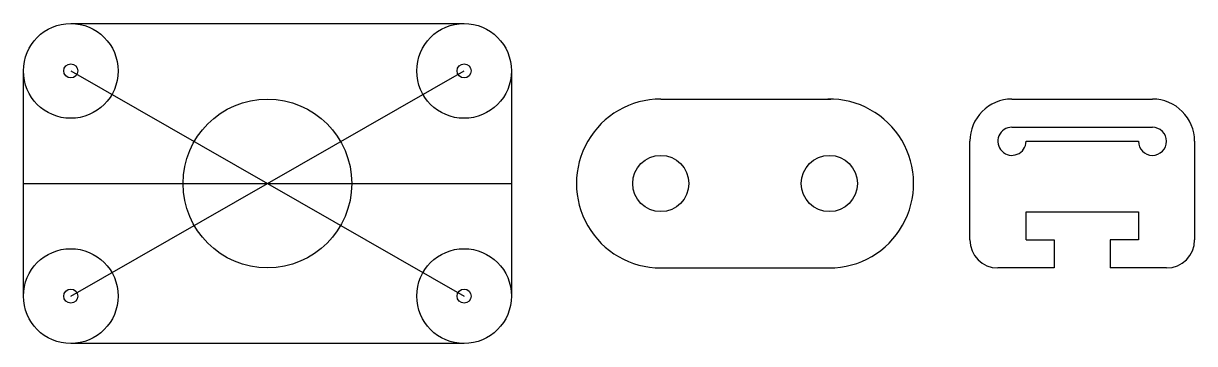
# Model space of a CAD drawing. Header units: inches. Extents: x 3.3 to 45, y 3.3 to 14.7.
import ezdxf

# ---------------------------------------------------------------- set-up
doc = ezdxf.new("R2010")
doc.units = ezdxf.units.IN
doc.header["$MEASUREMENT"] = 0

msp = doc.modelspace()

# ---------------------------------------------------------------- linework, layer by layer
for p, q in [((5, 14.685), (19, 14.685)), ((3.315, 5), (3.315, 13)), ((5, 5), (19, 13)), ((5, 13), (19, 5)), ((20.685, 13), (20.685, 5)), ((26, 12), (32.059, 11.999)), ((38.5, 11.999), (43.5, 11.999)), ((38.5, 11), (43.5, 10.999)), ((37, 6.999), (37, 10.499)), ((39, 10.499), (43, 10.499)), ((45, 10.499), (45, 6.999)), ((3.315, 9), (20.685, 9)), ((39, 6.999), (39, 7.999)), ((39, 7.999), (43, 7.999)), ((43, 7.999), (43, 6.999)), ((39, 6.999), (40, 6.999)), ((40, 6.999), (40, 5.999)), ((43, 6.999), (42, 6.999)), ((42, 6.999), (42, 5.999)), ((26, 6), (32, 6)), ((40, 5.999), (38, 5.999)), ((44, 5.999), (42, 5.999)), ((19, 3.315), (5, 3.315))]:
    msp.add_line(p, q)
for centre, radius in [((5, 13), 1.685), ((19, 13), 1.685), ((5, 13), 0.25), ((19, 13), 0.25), ((12, 9), 3), ((26, 9), 1), ((32, 9), 1), ((5, 5), 1.685), ((19, 5), 1.685), ((5, 5), 0.25), ((19, 5), 0.25)]:
    msp.add_circle(centre, radius)
for centre, radius, start, end in [((26, 9), 3, 89.9889, 270.0111), ((32, 9), 3, 270, 91.1218), ((38.5, 10.499), 1.5, 90, 180), ((43.5, 10.499), 1.5, 0, 90), ((38.5, 10.499), 0.5, 89.8617, 0), ((43.5, 10.499), 0.5, 180, 89.9878), ((38, 6.999), 1, 180, 270), ((44, 6.999), 1, 270, 0)]:
    msp.add_arc(centre, radius, start, end)

doc.saveas('drawing.dxf')
